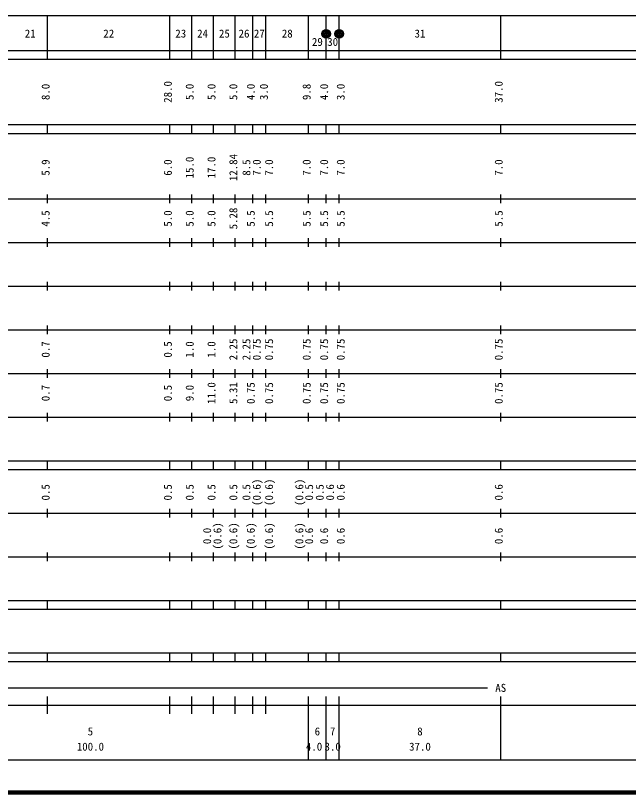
# Model space of a CAD drawing. Units: millimetres on the paper, enlarged 1000 times. Extents: x 40000 to 680000, y 20000 to 380000.
# Drawn here: x 300848 to 441267, y 20000 to 198000 of the extents above; entities that cross this region are included whole.
import ezdxf
from ezdxf.enums import TextEntityAlignment as Align

# ---------------------------------------------------------------- set-up
doc = ezdxf.new("R2010")
doc.units = ezdxf.units.MM
doc.header["$LTSCALE"] = 1000
doc.layers.add('M-TTL', color=2, linetype='Continuous', lineweight=140)
doc.layers.add('M-TTL-BAND', color=7, linetype='Continuous', lineweight=25)
doc.styles.add('ＭＳ ゴシック', font='')
doc.styles.get('ＭＳ ゴシック').set_extended_font_data('MS Gothic')

# ---------------------------------------------------------------- blocks, each defined once
blk = doc.blocks.new('BUHIN6')
at = {"layer": 'M-TTL-BAND'}
for radius in [0.25, 0.0075]:
    blk.add_circle((0, 0), radius, dxfattribs=at)
blk = doc.blocks.new('BUHIN7')
at = {"layer": 'M-TTL-BAND'}
for radius in [0.5, 0.015]:
    blk.add_circle((0, 0), radius, dxfattribs=at)
blk = doc.blocks.new('BUHIN8')
at = {"layer": 'M-TTL-BAND'}
for radius in [0.75, 0.0225]:
    blk.add_circle((0, 0), radius, dxfattribs=at)
blk = doc.blocks.new('BUHIN9')
at = {"layer": 'M-TTL-BAND'}
for radius in [1, 0.03]:
    blk.add_circle((0, 0), radius, dxfattribs=at)

msp = doc.modelspace()

# ---------------------------------------------------------------- linework, layer by layer
at = {"layer": 'M-TTL'}
msp.add_line((40000, 20000), (680000, 20000), dxfattribs=at)
at = {"layer": 'M-TTL-BAND'}
for p, q in [((68000, 198000), (579000, 198000)), ((308200, 188000), (308200, 198000)), ((336200, 188000), (336200, 198000)), ((341200, 188000), (341200, 198000)), ((346200, 188000), (346200, 198000)), ((351200, 188000), (351200, 198000)), ((355200, 188000), (355200, 198000)), ((358200, 188000), (358200, 198000)), ((368000, 188000), (368000, 198000)), ((372000, 188000), (372000, 198000)), ((375000, 188000), (375000, 198000)), ((412000, 188000), (412000, 198000)), ((40000, 190000), (579000, 190000)), ((40000, 188000), (579000, 188000)), ((40000, 173000), (579000, 173000)), ((308200, 171000), (308200, 173000)), ((336200, 171000), (336200, 173000)), ((341200, 171000), (341200, 173000)), ((346200, 171000), (346200, 173000)), ((351200, 171000), (351200, 173000)), ((355200, 171000), (355200, 173000)), ((358200, 171000), (358200, 173000)), ((368000, 171000), (368000, 173000)), ((372000, 171000), (372000, 173000)), ((375000, 171000), (375000, 173000)), ((412000, 171000), (412000, 173000)), ((40000, 171000), (579000, 171000)), ((308200, 155000), (308200, 157000)), ((336200, 155000), (336200, 157000)), ((341200, 155000), (341200, 157000)), ((346200, 155000), (346200, 157000)), ((351200, 155000), (351200, 157000)), ((355200, 155000), (355200, 157000)), ((358200, 155000), (358200, 157000)), ((368000, 155000), (368000, 157000)), ((372000, 155000), (372000, 157000)), ((375000, 155000), (375000, 157000)), ((412000, 155000), (412000, 157000)), ((40000, 156000), (579000, 156000)), ((46000, 146000), (579000, 146000)), ((308200, 145000), (308200, 147000)), ((336200, 145000), (336200, 147000)), ((341200, 145000), (341200, 147000)), ((346200, 145000), (346200, 147000)), ((351200, 145000), (351200, 147000)), ((355200, 145000), (355200, 147000)), ((358200, 145000), (358200, 147000)), ((368000, 145000), (368000, 147000)), ((372000, 145000), (372000, 147000)), ((375000, 145000), (375000, 147000)), ((412000, 145000), (412000, 147000)), ((52000, 136000), (579000, 136000)), ((308200, 135000), (308200, 137000)), ((336200, 135000), (336200, 137000)), ((341200, 135000), (341200, 137000)), ((346200, 135000), (346200, 137000)), ((351200, 135000), (351200, 137000)), ((355200, 135000), (355200, 137000)), ((358200, 135000), (358200, 137000)), ((368000, 135000), (368000, 137000)), ((372000, 135000), (372000, 137000)), ((375000, 135000), (375000, 137000)), ((412000, 135000), (412000, 137000)), ((308200, 125000), (308200, 127000)), ((336200, 125000), (336200, 127000)), ((341200, 125000), (341200, 127000)), ((346200, 125000), (346200, 127000)), ((351200, 125000), (351200, 127000)), ((355200, 125000), (355200, 127000)), ((358200, 125000), (358200, 127000)), ((368000, 125000), (368000, 127000)), ((372000, 125000), (372000, 127000)), ((375000, 125000), (375000, 127000)), ((412000, 125000), (412000, 127000)), ((46000, 126000), (579000, 126000)), ((52000, 116000), (579000, 116000)), ((308200, 115000), (308200, 117000)), ((336200, 115000), (336200, 117000)), ((341200, 115000), (341200, 117000)), ((346200, 115000), (346200, 117000)), ((351200, 115000), (351200, 117000)), ((355200, 115000), (355200, 117000)), ((358200, 115000), (358200, 117000)), ((368000, 115000), (368000, 117000)), ((372000, 115000), (372000, 117000)), ((375000, 115000), (375000, 117000)), ((412000, 115000), (412000, 117000)), ((308200, 105000), (308200, 107000)), ((336200, 105000), (336200, 107000)), ((341200, 105000), (341200, 107000)), ((346200, 105000), (346200, 107000)), ((351200, 105000), (351200, 107000)), ((355200, 105000), (355200, 107000)), ((358200, 105000), (358200, 107000)), ((368000, 105000), (368000, 107000)), ((372000, 105000), (372000, 107000)), ((375000, 105000), (375000, 107000)), ((412000, 105000), (412000, 107000)), ((46000, 106000), (579000, 106000)), ((40000, 96000), (579000, 96000)), ((308200, 94000), (308200, 96000)), ((336200, 94000), (336200, 96000)), ((341200, 94000), (341200, 96000)), ((346200, 94000), (346200, 96000)), ((351200, 94000), (351200, 96000)), ((355200, 94000), (355200, 96000)), ((358200, 94000), (358200, 96000)), ((368000, 94000), (368000, 96000)), ((372000, 94000), (372000, 96000)), ((375000, 94000), (375000, 96000)), ((412000, 94000), (412000, 96000)), ((40000, 94000), (579000, 94000)), ((49000, 84000), (579000, 84000)), ((308200, 83000), (308200, 85000)), ((336200, 83000), (336200, 85000)), ((341200, 83000), (341200, 85000)), ((346200, 83000), (346200, 85000)), ((351200, 83000), (351200, 85000)), ((355200, 83000), (355200, 85000)), ((358200, 83000), (358200, 85000)), ((368000, 83000), (368000, 85000)), ((372000, 83000), (372000, 85000)), ((375000, 83000), (375000, 85000)), ((412000, 83000), (412000, 85000)), ((308200, 73000), (308200, 75000)), ((336200, 73000), (336200, 75000)), ((341200, 73000), (341200, 75000)), ((346200, 73000), (346200, 75000)), ((351200, 73000), (351200, 75000)), ((355200, 73000), (355200, 75000)), ((358200, 73000), (358200, 75000)), ((368000, 73000), (368000, 75000)), ((372000, 73000), (372000, 75000)), ((375000, 73000), (375000, 75000)), ((412000, 73000), (412000, 75000)), ((40000, 74000), (579000, 74000)), ((40000, 64000), (579000, 64000)), ((308200, 62000), (308200, 64000)), ((336200, 62000), (336200, 64000)), ((341200, 62000), (341200, 64000)), ((346200, 62000), (346200, 64000)), ((351200, 62000), (351200, 64000)), ((355200, 62000), (355200, 64000)), ((358200, 62000), (358200, 64000)), ((368000, 62000), (368000, 64000)), ((372000, 62000), (372000, 64000)), ((375000, 62000), (375000, 64000)), ((412000, 62000), (412000, 64000)), ((40000, 62000), (579000, 62000)), ((40000, 52000), (579000, 52000)), ((308200, 50000), (308200, 52000)), ((336200, 50000), (336200, 52000)), ((341200, 50000), (341200, 52000)), ((346200, 50000), (346200, 52000)), ((351200, 50000), (351200, 52000)), ((355200, 50000), (355200, 52000)), ((358200, 50000), (358200, 52000)), ((368000, 50000), (368000, 52000)), ((372000, 50000), (372000, 52000)), ((375000, 50000), (375000, 52000)), ((412000, 50000), (412000, 52000)), ((40000, 50000), (579000, 50000)), ((275500, 44000), (409000, 44000)), ((308200, 38000), (308200, 42000)), ((336200, 38000), (336200, 42000)), ((341200, 38000), (341200, 42000)), ((346200, 38000), (346200, 42000)), ((351200, 38000), (351200, 42000)), ((355200, 38000), (355200, 42000)), ((358200, 38000), (358200, 42000)), ((368000, 27500), (368000, 42000)), ((372000, 27500), (372000, 42000)), ((375000, 27500), (375000, 42000)), ((412000, 27500), (412000, 42000)), ((40000, 40000), (579000, 40000)), ((68000, 27500), (579000, 27500))]:
    msp.add_line(p, q, dxfattribs=at)

# ---------------------------------------------------------------- block references
at = {"xscale": 1000, "yscale": 1000}
for name, p in [('BUHIN9', (372000, 193794)), ('BUHIN8', (372000, 193794)), ('BUHIN7', (372000, 193794)), ('BUHIN6', (372000, 193794)), ('BUHIN9', (375000, 193794)), ('BUHIN8', (375000, 193794)), ('BUHIN7', (375000, 193794)), ('BUHIN6', (375000, 193794))]:
    msp.add_blockref(name, p, dxfattribs=at)

# ---------------------------------------------------------------- texts
at = {"layer": 'M-TTL-BAND', "style": 'ＭＳ ゴシック'}
for s, p in [('21', (304200, 192405)), ('22', (322200, 192405)), ('23', (338700, 192405)), ('24', (343700, 192405)), ('25', (348700, 192405)), ('26', (353200, 192405)), ('27', (356700, 192405)), ('28', (363100, 192405)), ('31', (393500, 192405)), ('29', (370000, 190490)), ('30', (373500, 190490)), ('AS', (412000, 42500)), ('5', (318000, 32523)), ('6', (370000, 32523)), ('7', (373500, 32523)), ('8', (393500, 32523)), ('100.0', (318000, 29033)), ('4.0', (369238, 29033)), ('3.0', (373500, 29033)), ('37.0', (393500, 29033))]:
    msp.add_text(s, height=1833, dxfattribs=at).set_placement(p, align=Align.BOTTOM_CENTER)
for s, p in [('8.0', (309200, 180500)), ('28.0', (337200, 180500)), ('5.0', (342200, 180500)), ('5.0', (347200, 180500)), ('5.0', (352200, 180500)), ('4.0', (356200, 180500)), ('3.0', (359200, 180500)), ('9.8', (369000, 180500)), ('4.0', (373000, 180500)), ('3.0', (376803, 180500)), ('37.0', (413000, 180500)), ('12.84', (352200, 163174)), ('5.9', (309200, 163174)), ('6.0', (337200, 163174)), ('15.0', (342200, 163174)), ('17.0', (347200, 163174)), ('8.5', (355200, 163174)), ('7.0', (357570, 163174)), ('7.0', (360396, 163174)), ('7.0', (369000, 163174)), ('7.0', (373000, 163174)), ('7.0', (376803, 163174)), ('7.0', (413000, 163174)), ('4.5', (309200, 151500)), ('5.0', (337200, 151500)), ('5.0', (342200, 151500)), ('5.0', (347200, 151500)), ('5.28', (352200, 151500)), ('5.5', (356200, 151500)), ('5.5', (360396, 151500)), ('5.5', (369000, 151500)), ('5.5', (373000, 151500)), ('5.5', (376803, 151500)), ('5.5', (413000, 151500)), ('0.7', (309200, 121500)), ('0.5', (337200, 121500)), ('1.0', (342200, 121500)), ('1.0', (347200, 121500)), ('2.25', (352200, 121500)), ('2.25', (355200, 121500)), ('0.75', (357570, 121500)), ('0.75', (360396, 121500)), ('0.75', (369000, 121500)), ('0.75', (373000, 121500)), ('0.75', (376803, 121500)), ('0.75', (413000, 121500)), ('0.7', (309200, 111500)), ('0.5', (337200, 111500)), ('9.0', (342200, 111500)), ('11.0', (347200, 111500)), ('5.31', (352200, 111500)), ('0.75', (356200, 111500)), ('0.75', (360396, 111500)), ('0.75', (369000, 111500)), ('0.75', (373000, 111500)), ('0.75', (376803, 111500)), ('0.75', (413000, 111500)), ('(0.6)', (357570, 88764)), ('(0.6)', (360396, 88764)), ('(0.6)', (367323, 88764)), ('0.5', (309200, 88764)), ('0.5', (337200, 88764)), ('0.5', (342200, 88764)), ('0.5', (347200, 88764)), ('0.5', (352200, 88764)), ('0.5', (355200, 88764)), ('0.5', (369563, 88764)), ('0.5', (372000, 88764)), ('0.6', (374370, 88764)), ('0.6', (376803, 88764)), ('0.6', (413000, 88764)), ('0.0', (346200, 78764)), ('(0.6)', (348570, 78764)), ('(0.6)', (352200, 78764)), ('(0.6)', (356200, 78764)), ('(0.6)', (360396, 78764)), ('(0.6)', (367323, 78764)), ('0.6', (369563, 78764)), ('0.6', (373000, 78764)), ('0.6', (376803, 78764)), ('0.6', (413000, 78764))]:
    msp.add_text(s, height=1833, rotation=90, dxfattribs=at).set_placement(p, align=Align.BOTTOM_CENTER)

doc.saveas('drawing.dxf')
